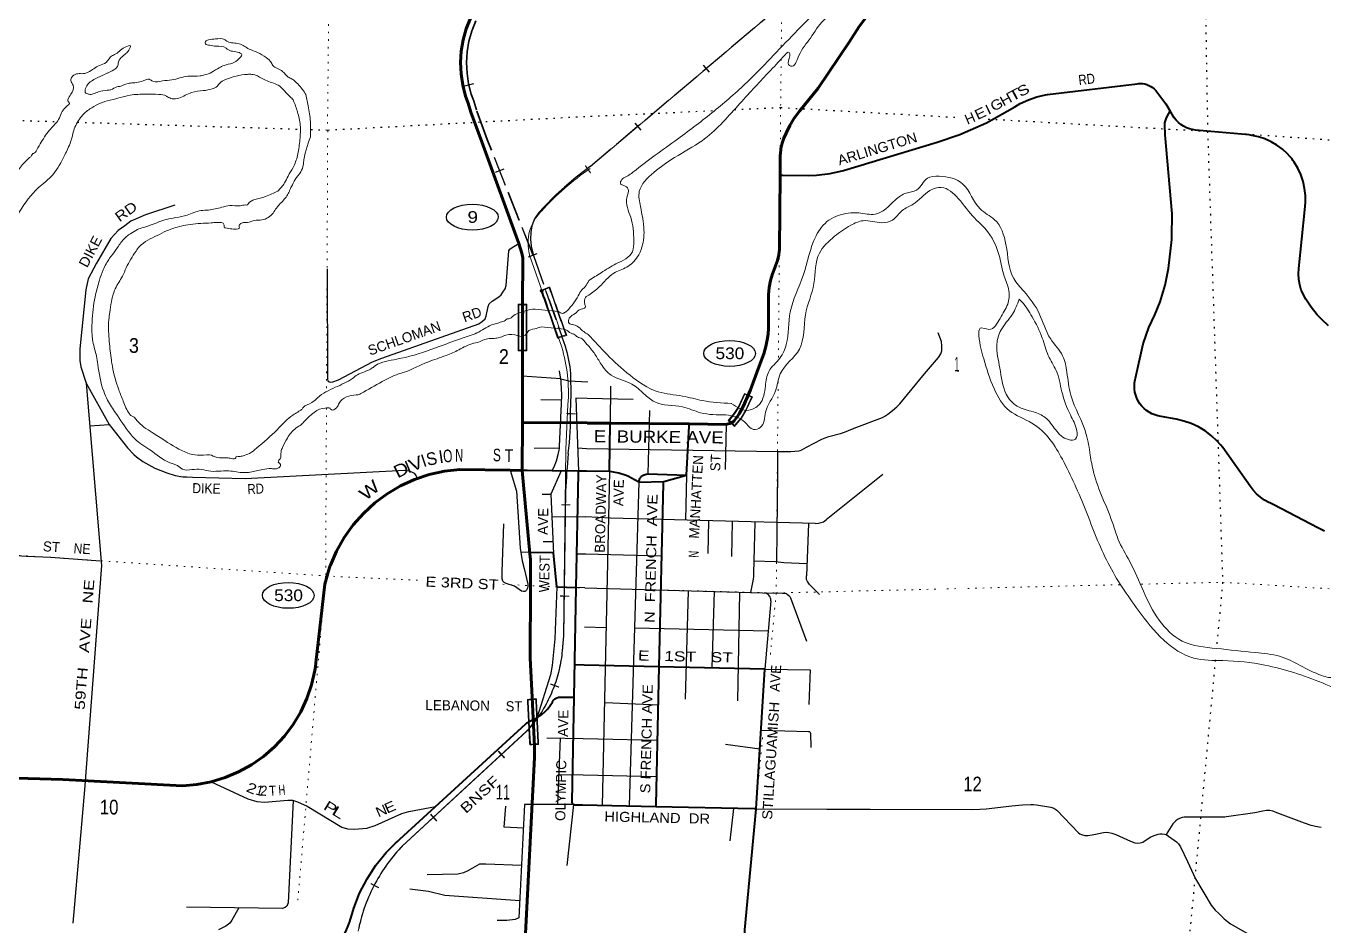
# Model space of a CAD drawing. Header units: feet. Extents: x -493433 to -244333, y 184684 to 373072.
# Drawn here: x -283230 to -267708, y 252938 to 263699 of the extents above; entities that cross this region are included whole.
import ezdxf
from ezdxf.enums import TextEntityAlignment as Align

# ---------------------------------------------------------------- set-up
doc = ezdxf.new("R2010")
doc.units = ezdxf.units.FT
doc.header["$LTSCALE"] = 60
doc.header["$PDMODE"] = 32
doc.header["$PDSIZE"] = 30
doc.linetypes.add('DOTTED', pattern=[1.5, 0.3, -1.2])
doc.linetypes.add('LONG_DASHED', pattern=[7.5, 6, -1.5])
for name, color, linetype, lineweight in [('17', 7, 'Continuous', 25), ('23', 7, 'Continuous', 70), ('26', 7, 'Continuous', 40), ('27', 7, 'Continuous', 13), ('29', 7, 'Continuous', 25), ('30', 7, 'Continuous', 13), ('34', 7, 'Continuous', 13), ('39', 7, 'Continuous', 13), ('59', 7, 'Continuous', 13), ('6', 7, 'DOTTED', 25), ('63', 7, 'Continuous', 25), ('7', 7, 'DOTTED', 13)]:
    doc.layers.add(name, color=color, linetype=linetype, lineweight=lineweight)

msp = doc.modelspace()

# ---------------------------------------------------------------- linework, layer by layer
at = {"layer": '17'}
for centre in [(-277892.39, 261412.95), (-274815.73, 259783.67), (-280093.55, 256890.71)]:
    msp.add_ellipse(centre, major_axis=(-309.24, 1), ratio=0.500121, dxfattribs=at)
at = {"layer": '23'}
for p, q in [((-277294.17, 258959.32), (-277295.29, 258385.68)), ((-277294.17, 258959.32), (-276519.11, 258952.28)), ((-277295.29, 258385.68), (-277441.1, 258387.68)), ((-277148.46, 255087.98), (-277148.46, 255087.99))]:
    msp.add_line(p, q, dxfattribs=at)
for points in [[(-274211.94, 261914.74), (-274209.47, 262157.7), (-274208.96, 262167.83), (-274201.79, 262232.45), (-274187.9, 262295.98), (-274167.45, 262357.7), (-274140.66, 262416.95), (-274097.01, 262508.64), (-274042.41, 262598.22), (-273978.74, 262681.6), (-273757.52, 262957.1), (-273387.6, 263504.74), (-273267.2, 263690.6), (-273029.01, 264011.34)], [(-277336.85, 261096.22), (-277779.8, 262314.85), (-277911.05, 262669.7), (-277942.99, 262777.32), (-277972.22, 262859.96), (-278006.47, 262991.89), (-278026.74, 263126.68), (-278032.8, 263262.85), (-278024.6, 263398.91), (-278002.22, 263533.37), (-277965.91, 263664.75), (-277916.07, 263791.62)], [(-274472.42, 259598.1), (-274405.93, 259780.56), (-274381.24, 259866.08), (-274367.26, 259946.71), (-274355.86, 260015.66), (-274351.75, 260083.5), (-274349.47, 260487.2), (-274342.82, 260571.74), (-274327.37, 260655.12), (-274303.29, 260736.42), (-274274.12, 260807.8), (-274265.11, 260829.57), (-274243.42, 260894.58), (-274228.65, 260961.51), (-274220.95, 261029.61), (-274211.94, 261914.74)], [(-277336.85, 261096.22), (-277298.59, 260982.76), (-277290.33, 260926.6), (-277291.41, 260370.87), (-277292.5, 259815.63), (-277294.17, 258959.32)], [(-274857.05, 258935.79), (-274831.19, 258940.26), (-274812.44, 258946.2), (-274788.45, 258955.94), (-274774.45, 258965.2), (-274759.96, 258978.28), (-274726.24, 259024.84), (-274702.5, 259061.43), (-274654.78, 259147.66), (-274565.5, 259349.12), (-274472.42, 259598.1)], [(-276518.86, 258951.85), (-276244.83, 258949.2), (-275298.1, 258940.05)], [(-275298.1, 258940.05), (-274857.05, 258935.79), (-274856.83, 258936.22)], [(-283756.85, 254716.89), (-282791.05, 254687.9), (-281360.05, 254612.95), (-281185.98, 254628.19), (-281014.45, 254661.53), (-280847.35, 254712.62), (-280686.5, 254780.9), (-280533.67, 254865.62), (-280390.54, 254965.85), (-280258.66, 255080.49), (-280139.49, 255208.29), (-280034.34, 255347.85), (-279944.34, 255497.63), (-279870.5, 255656), (-279813.61, 255821.22), (-279774.31, 255991.48), (-279767.59, 256035.6), (-279767.55, 256035.86), (-279761.88, 256085.6), (-279654.57, 257026.03), (-279607.47, 257198.3), (-279600.63, 257223.34), (-279591.52, 257248.3), (-279590.32, 257251.59), (-279516.49, 257421.19), (-279425.33, 257582.15), (-279317.85, 257732.69), (-279195.22, 257871.18), (-279058.78, 257996.09), (-278910.04, 258106.05), (-278750.61, 258199.86), (-278582.26, 258276.5), (-278406.81, 258335.12), (-278226.2, 258375.07), (-278042.4, 258395.93), (-277441.1, 258387.68)], [(-277195.8, 257008.01), (-277195.07, 257206.23), (-277194.98, 257231.47), (-277195.98, 257256.23), (-277197.65, 257297.51), (-277198.65, 257322.32), (-277200.99, 257347.51), (-277284.61, 258250.54), (-277295.29, 258385.68)], [(-277148.46, 255087.98), (-277176.69, 255675.39), (-277198.97, 256139.31), (-277195.8, 257008.01)], [(-276634.77, 249590.09), (-277077.73, 250514.76), (-277112.71, 250583.02), (-277202.28, 250792.76), (-277269.43, 251010.71), (-277285.79, 251101.98), (-277311.83, 251348.05), (-277311.97, 251570.49), (-277311.99, 251595.49), (-277311.26, 251620.49), (-277302.75, 251912.13), (-277150.67, 254953.38), (-277149.42, 254978.38), (-277149.2, 255003.38), (-277148.46, 255087.98)]]:
    msp.add_lwpolyline(points, dxfattribs=at)
at = {"layer": '26'}
for p, q in [((-276250.15, 258371.67), (-276244.83, 258949.2)), ((-277237.75, 258384.89), (-277295.29, 258385.68)), ((-276250.15, 258371.67), (-276526, 258376.09)), ((-275604.09, 258251.99), (-275329.92, 258330.15)), ((-275900.84, 258245.35), (-275888.98, 258287.45)), ((-275900.84, 258245.35), (-275604.09, 258251.99)), ((-276880.33, 256994.3), (-276648.77, 256984.24)), ((-276673.48, 255672.85), (-276648.77, 256984.24)), ((-276554.7, 256057.32), (-276666.14, 256062.16)), ((-275656.67, 256036.98), (-276554.7, 256057.32)), ((-277219.6, 255379.75), (-277111.87, 255432.58)), ((-275696.38, 254364.16), (-276575.43, 254383.59))]:
    msp.add_line(p, q, dxfattribs=at)
for points in [[(-274211.94, 261914.74), (-274177.82, 261914.28), (-273866.99, 261910.05), (-273776.78, 261913.56), (-273614.12, 261933.17), (-273454.39, 261969.68), (-272334.21, 262309.41), (-272061.03, 262400.82), (-271744.33, 262541.77), (-271406.52, 262730.11), (-271341.41, 262770.73), (-271243.6, 262816.09), (-271141.59, 262850.98), (-271036.49, 262875.01), (-271013.28, 262878.78), (-269941.33, 263008.67), (-269927.65, 263010.32), (-269901.87, 263011.34), (-269876.13, 263009.66), (-269850.7, 263005.3), (-269825.87, 262998.31), (-269801.91, 262988.75), (-269779.08, 262976.75), (-269757.62, 262962.43), (-269737.79, 262945.94), (-269719.78, 262927.46), (-269600.35, 262767.16), (-269546.69, 262679.85)], [(-269528.62, 261144.77), (-269526.48, 261175.73), (-269523.5, 261452.44), (-269607.02, 262398.17), (-269613.27, 262514.36), (-269610.33, 262539.78), (-269604.75, 262564.75), (-269596.58, 262589), (-269587.45, 262609.31), (-269562.47, 262652.55), (-269546.69, 262679.85)], [(-267654.83, 260115.41), (-267734.82, 260188.86), (-267755.38, 260210.43), (-267789.83, 260246.61), (-267862.42, 260335.34), (-267925.35, 260431.18), (-267977.91, 260533.06), (-267980.03, 260539.2), (-267997.94, 260602.97), (-268009.09, 260668.27), (-268013.36, 260734.37), (-268010.69, 260800.55), (-267936.75, 261502.06), (-267928.72, 261586.96), (-267929.61, 261672.23), (-267939.4, 261756.95), (-267958, 261840.17), (-267985.19, 261921), (-268020.68, 261998.54), (-268064.09, 262071.94), (-268075.34, 262087.79), (-268093.05, 262112.75), (-268115.35, 262137.79), (-268146.67, 262172.95), (-268206.26, 262227.17), (-268271.19, 262274.87), (-268340.75, 262315.51), (-268414.17, 262348.67), (-268490.66, 262373.97), (-268569.38, 262391.13), (-268601.87, 262395.74), (-269244.12, 262453.16), (-269281.48, 262459.21), (-269318, 262469.12), (-269353.29, 262482.8), (-269386.95, 262500.09), (-269418.62, 262520.8), (-269447.95, 262544.71), (-269474.62, 262571.56), (-269498.34, 262601.05), (-269518.85, 262632.85), (-269526.81, 262647.51), (-269546.69, 262679.85)], [(-267700.71, 257656.79), (-267780.58, 257697.96), (-268309.24, 257974.99), (-268356, 257996.22), (-268365.95, 258000.99), (-268418.66, 258030.39), (-268468.01, 258065.13), (-268513.45, 258104.84), (-268554.49, 258149.08), (-268590.69, 258197.37), (-268917.29, 258657.09), (-268945.53, 258692.26), (-268984.74, 258735.49), (-269053.71, 258799.65), (-269129.01, 258856.25), (-269209.81, 258904.67), (-269295.24, 258944.38), (-269384.34, 258974.94), (-269476.15, 258996.02), (-269656.42, 259031.07), (-269693.75, 259037.57), (-269730.2, 259047.94), (-269765.37, 259062.05), (-269798.86, 259079.77), (-269830.32, 259100.89), (-269859.41, 259125.19), (-269885.79, 259152.39), (-269909.18, 259182.2), (-269929.33, 259214.29), (-269946.02, 259248.31), (-269959.06, 259283.89), (-269968.31, 259320.64), (-269973.66, 259358.15), (-269975.07, 259396.02), (-269972.51, 259433.82), (-269966.01, 259471.16), (-269961.66, 259488.25), (-269870.16, 259897.66), (-269801.48, 260094.99), (-269732.09, 260246.64), (-269667.8, 260402.4), (-269607.98, 260598.51), (-269568.99, 260799.8), (-269528.62, 261144.77)], [(-275329.92, 258330.15), (-275299.42, 258914.71), (-275298.1, 258940.05)], [(-276526, 258376.09), (-276622.54, 258376.44), (-276938.54, 258380.78), (-277237.75, 258384.89)], [(-276648.77, 256984.24), (-276623.06, 258348.72), (-276622.54, 258376.44)], [(-275900.84, 258245.35), (-276033.55, 258316.99), (-276063.87, 258328.91), (-276141.24, 258352.92), (-276225.15, 258367.37), (-276250.15, 258371.67)], [(-275889, 258287.46), (-275888.07, 258289.31), (-275883.17, 258297.62), (-275877.42, 258305.38), (-275870.9, 258312.5), (-275863.67, 258318.9), (-275863.56, 258318.98), (-275838.65, 258333.05), (-275813.56, 258340.45), (-275794.6, 258346.05), (-275329.92, 258330.15)], [(-275656.67, 256036.98), (-275604.68, 258226.99), (-275604.09, 258251.99)], [(-276880.33, 256994.3), (-276921.04, 257400.17), (-277206.21, 257403.84)], [(-275696.38, 254364.16), (-275695.8, 254388.67), (-275656.67, 256036.98)], [(-274498.43, 254337.63), (-274392.95, 256008.43), (-275656.67, 256036.98)], [(-277111.87, 255432.58), (-277101.79, 255438.6), (-277061.29, 255466.49), (-277023.92, 255498.46), (-276990.1, 255534.16), (-276960.2, 255573.2), (-276934.55, 255615.15), (-276932.06, 255620.54), (-276927.02, 255629.43), (-276921.08, 255637.73), (-276914.31, 255645.37), (-276906.78, 255652.27), (-276898.57, 255658.33), (-276889.77, 255663.51), (-276880.47, 255667.73), (-276870.79, 255670.96), (-276860.82, 255673.17), (-276850.67, 255674.31), (-276840.46, 255674.39), (-276702.29, 255673.12), (-276673.48, 255672.85)], [(-276575.43, 254383.59), (-276666.16, 254384.41), (-276667.7, 254384.6), (-276671.34, 254385.33), (-276674.88, 254386.43), (-276678.29, 254387.9), (-276681.52, 254389.72), (-276684.55, 254391.86), (-276687.33, 254394.31), (-276689.85, 254397.04), (-276692.07, 254400.02), (-276693.96, 254403.21), (-276695.51, 254406.58), (-276696.7, 254410.1), (-276697.51, 254413.72), (-276697.94, 254417.4), (-276697.99, 254421.11), (-276697.64, 254424.81), (-276696.92, 254428.44), (-276673.48, 255672.85)], [(-280079.33, 251884.03), (-280074.67, 251909.1), (-280046.56, 252003.82), (-280008.71, 252095.08), (-279961.52, 252181.88), (-279905.51, 252263.27), (-279567.54, 252639.93), (-279505.43, 252711.52), (-279451.13, 252789.21), (-279405.26, 252872.14), (-279368.31, 252959.42), (-279357.17, 252993.74), (-279349.15, 253018.46), (-279341.84, 253043.74), (-279311.15, 253149.8), (-279240.73, 253331.01), (-279151.75, 253503.85), (-279045.2, 253666.45), (-278922.22, 253817.02), (-278809.19, 253929.12), (-278784.32, 253953.79), (-278759.19, 253976.77), (-277252.12, 255355.05)], [(-277252.11, 255355.05), (-277239.89, 255365.98), (-277226.59, 255375.57), (-277219.6, 255379.75), (-277217.56, 255380.97)], [(-274498.43, 254337.63), (-274521.87, 254338.15), (-275696.38, 254364.16)], [(-274311.03, 252037.28), (-274395.59, 252144.69), (-274456.77, 252239.86), (-274519.36, 252361.4), (-274568.9, 252488.81), (-274604.86, 252620.7), (-274626.83, 252755.63), (-274634.58, 252892.11), (-274498.63, 254334.45), (-274498.43, 254337.63)]]:
    msp.add_lwpolyline(points, dxfattribs=at)
at = {"layer": '29'}
for p, q in [((-282509.61, 259427.23), (-282234.21, 258932.75)), ((-276835.7, 259478.79), (-277295.26, 259513.34)), ((-276241.86, 259393.13), (-276244.83, 258949.2)), ((-276824.12, 259223.31), (-277074.2, 259229.4)), ((-275968.1, 259234.16), (-276517.38, 259245.24)), ((-275772.31, 259100.9), (-275794.6, 258346.05)), ((-282467.23, 258917.12), (-282234.21, 258932.75)), ((-274857.05, 258935.79), (-274870.2, 258396.1)), ((-276851.06, 258651.31), (-277151.25, 258647.94)), ((-276632.22, 258655.74), (-276526.09, 258648.21)), ((-276250.15, 258371.67), (-276340.31, 254376.9)), ((-275329.92, 258330.15), (-275344.06, 257791.26)), ((-272982.32, 258334.63), (-273660.27, 257794.75)), ((-275900.84, 258245.35), (-276017.27, 254373.34)), ((-277055.97, 258101.1), (-276955.19, 258100.27)), ((-276941.9, 257833.64), (-276533.88, 257830.46)), ((-275067.31, 257781.44), (-275077.82, 257392.37)), ((-274784.87, 257771.04), (-274793.28, 257354.64)), ((-273873.73, 257751.88), (-273896.13, 257125.19)), ((-277045.95, 257535.17), (-276926.93, 257533.38)), ((-277206.21, 257403.84), (-277312.17, 257406.37)), ((-276641.16, 257388.15), (-276535.73, 257389.28)), ((-276535.73, 257389.28), (-275632.33, 257364.55)), ((-276548.74, 256979.89), (-276648.77, 256984.24)), ((-276548.74, 256979.89), (-274420.86, 256920.69)), ((-275311.84, 256944.15), (-275346.16, 255649.05)), ((-275001.34, 256937.22), (-275029, 256025.58)), ((-274696.29, 256926.74), (-274722.25, 255629.94)), ((-274322.84, 256826.16), (-274392.95, 256008.43)), ((-274086.54, 256862.39), (-273895.19, 256342.8)), ((-276550.27, 256513.69), (-276291.16, 256508.15)), ((-275953.45, 256500.93), (-274353.93, 256466.73)), ((-274392.95, 256008.43), (-273851.27, 255999.49)), ((-273851.27, 255999.49), (-273870.42, 255586.97)), ((-276305.65, 255609.11), (-275670.61, 255584.18)), ((-274436.55, 255277.58), (-273871.29, 255264.13)), ((-273849.1, 255242.44), (-273844.76, 255072.2)), ((-277002.06, 255188.04), (-276567.97, 255179.94)), ((-276840.06, 255185.02), (-276875.46, 254390.39)), ((-276567.97, 255179.94), (-275681.95, 255158.36)), ((-274866.53, 255113.1), (-274452.41, 255056.87)), ((-276859.55, 254747.43), (-276567.95, 254747.16)), ((-276567.95, 254747.16), (-275692.39, 254724.96)), ((-276681.52, 254389.72), (-276764.14, 253663.08)), ((-274769.65, 254342.93), (-274814.5, 253956.54)), ((-273134.17, 254332.96), (-271928.95, 254328.86))]:
    msp.add_line(p, q, dxfattribs=at)
for points in [[(-281451.79, 261557.14), (-281800.56, 261441.94), (-281976.91, 261364.02), (-282049.54, 261308.13), (-282127.76, 261252.24), (-282215.45, 261156.42), (-282386.44, 260862.87), (-282485.31, 260676.55), (-282514.68, 260542.38), (-282585.87, 259838.16), (-282585.87, 259698.43), (-282574.03, 259623.89), (-282509.61, 259427.23)], [(-277577.01, 260460.38), (-277548.93, 260484.8), (-277527.05, 260514.65), (-277499.2, 260556.44), (-277486.83, 260594.22), (-277456.33, 261009.17), (-277443.5, 261030.09), (-277417.64, 261050.98), (-277336.85, 261096.22)], [(-279629.66, 260793.66), (-279624.02, 259479.28), (-279621.19, 259456.71), (-279604.27, 259442.61), (-279584.54, 259439.79), (-279561.98, 259442.61), (-279494.33, 259468), (-279085.52, 259685.18), (-278975.58, 259727.49), (-277814.03, 260139.29), (-277768.91, 260168.9), (-277740.72, 260195.7), (-277726.62, 260230.95), (-277704.07, 260343.77), (-277689.97, 260377.62), (-277656.14, 260408.64), (-277577.01, 260460.38)], [(-274081.84, 258611.5), (-273986.6, 258619.94), (-273972.51, 258623.2), (-273951.92, 258630.79), (-273895.55, 258663.32), (-273713.47, 258758.75), (-273673.36, 258775.02), (-273631.09, 258789.12), (-273488.02, 258828.15), (-273443.58, 258842.25), (-273392.65, 258860.69), (-273327.61, 258888.88), (-272989.45, 259019.01), (-272960.18, 259034.2), (-272924.41, 259056.97), (-272868.06, 259101.43), (-272817.11, 259144.81), (-272781.35, 259179.51), (-272486.54, 259539.54), (-272317.46, 259734.73), (-272288.18, 259778.13), (-272278.44, 259812.81), (-272277.34, 259869.22), (-272282.78, 259925.59), (-272321.8, 260029.7)], [(-276938.54, 258380.78), (-276928.37, 258400.65), (-276914.25, 258428.24), (-276885.42, 258500.27), (-276864.28, 258574.92), (-276855.38, 258626.36), (-276851.06, 258651.37), (-276849.81, 258676.36), (-276828.58, 259101.37), (-276824.37, 259178.34), (-276823.73, 259291.73), (-276830.85, 259433.64), (-276832.01, 259450.16), (-276848.42, 259577.54)], [(-282509.61, 259427.23), (-282328.54, 257247.72), (-282531.24, 254565.26), (-282671.42, 252970.61)], [(-276835.7, 259478.79), (-276737.12, 259456.19), (-276511.92, 259442.1)], [(-276517.38, 259245.24), (-276652.72, 259247.44), (-276622.54, 258376.44)], [(-282234.21, 258932.75), (-282016.03, 258656.04), (-281940.7, 258575.4), (-281908.68, 258547.64), (-281833.12, 258492.45), (-281690.96, 258410.97), (-281543.68, 258355.45), (-281447.62, 258325.55), (-281353.7, 258308.47), (-281306.75, 258306.33), (-281240.09, 258304.12), (-280608.81, 258288.66), (-278697.66, 258386.02), (-278651.42, 258380), (-278619.4, 258367.19), (-278587.38, 258350.11), (-278566.57, 258325.37), (-278548.71, 258287.71)], [(-276526.09, 258648.21), (-274238.92, 258609.92), (-274081.84, 258611.5)], [(-274241.97, 258609.48), (-274244.85, 258346.35), (-274256.37, 257295.77)], [(-277441.1, 258387.68), (-277365.44, 258138.62), (-277320.57, 257456.94), (-277295.11, 257303.64), (-277273.09, 257212.17), (-277228.29, 257026.3), (-277228.29, 257001.67), (-277231.8, 256975.87), (-277243.53, 256951.82), (-277255.25, 256940.69), (-277264.62, 256937.17), (-277278.69, 256936), (-277303.31, 256943.03), (-277386.58, 257000.43), (-277487.35, 257034.5), (-277511.97, 257044.85), (-277520.17, 257050.92), (-277527.2, 257060.3), (-277534.24, 257087.86), (-277536.58, 257133.01), (-277533.61, 257172.24), (-277515.48, 257745.18)], [(-276831.3, 258379.31), (-276955.19, 258100.27), (-276919.73, 257388.96)], [(-273791.68, 257751.75), (-276240.68, 257814.3), (-276533.88, 257830.46)], [(-274516.14, 257767.51), (-274524.97, 257304.86), (-274528.82, 257154.71)], [(-273791.68, 257751.75), (-273751.39, 257753.48), (-273721.04, 257761.07), (-273695.03, 257771.92), (-273660.27, 257794.75)], [(-284141.53, 257576.2), (-283805.05, 257403.36), (-283700.74, 257392.08), (-283224.27, 257361.05), (-282933.24, 257347.5), (-282344.12, 257304.79)], [(-274524.42, 257302.64), (-274266.53, 257295.56), (-274167.64, 257284.98), (-273893.06, 257271.56)], [(-274528.82, 257154.71), (-274529.61, 257118.01), (-274533.94, 257085.47), (-274565.38, 256924.98)], [(-273741.66, 256902.92), (-273859.78, 257022.03), (-273868.45, 257033.42), (-273876.04, 257044.26), (-273885.25, 257058.36), (-273889.58, 257065.95), (-273894.46, 257080.59), (-273897.17, 257105.53), (-273896.13, 257125.19)], [(-276880.33, 256994.3), (-276905.55, 256371.41), (-276938.75, 256053.52), (-276957.51, 255940.93), (-277122.64, 255424.24)], [(-274420.86, 256920.69), (-274182.23, 256919), (-274153.5, 256916.84), (-274138.87, 256912.5), (-274126.41, 256905.99), (-274102.02, 256885.93), (-274095.52, 256878.88), (-274086.54, 256862.39)], [(-274322.84, 256826.16), (-274323.67, 256843.64), (-274326.92, 256856.65), (-274332.34, 256871.84), (-274338.84, 256882.68), (-274347.51, 256893.52), (-274356.18, 256901.66), (-274363.77, 256907.08), (-274375.69, 256913.04), (-274399.42, 256920.54)], [(-273871.29, 255264.13), (-273860.84, 255261.47), (-273855.96, 255258.22), (-273851.63, 255252.25), (-273849.11, 255243.33)], [(-281015.8, 254661.12), (-280577.33, 254459.78), (-280468.26, 254426.2), (-280375.71, 254417.56), (-280099.32, 254442.26), (-280042.8, 254441.01), (-279981.84, 254422.25), (-279866.24, 254371.86), (-279454.26, 254119.03), (-279386.35, 254098.57), (-279301.95, 254093.88), (-279151.95, 254107.97), (-279053.44, 254140.79), (-278734.6, 254281.52), (-278653.34, 254307.39), (-278331.02, 254368.35)], [(-280034.59, 254438.48), (-280096.37, 253214.24), (-280111.43, 253175.88), (-280128.5, 253158.8), (-280161.71, 253148.78), (-281311.46, 253161.8)], [(-276681.52, 254389.72), (-277266.98, 254391.75), (-277336.31, 253035.9), (-277379.52, 253017.32), (-277477.98, 253003.24), (-277595.36, 253003.9)], [(-277281.43, 254109.22), (-277510.88, 254119.07), (-277490.16, 254368.75)], [(-274496.87, 254337.6), (-273652.58, 254334.73), (-273136.19, 254332.97)], [(-271928.95, 254328.86), (-271824.73, 254333.19), (-271746.69, 254339.69), (-271442.11, 254373.31), (-271315.3, 254385.24), (-271214.49, 254389.58), (-271180.9, 254389.58), (-271145.13, 254386.32), (-270976.04, 254360.29), (-270937.02, 254345.12), (-270904.5, 254323.42), (-270642.2, 254052.3), (-270627.04, 254038.22), (-270608.61, 254030.63), (-270568.49, 254021.94), (-270531.66, 254019.78), (-270481.78, 254026.28), (-270343.04, 254056.64), (-270313.79, 254058.82), (-270282.34, 254056.64), (-270244.42, 254046.89), (-270197.8, 254032.78), (-270020.04, 253950.36), (-269969.11, 253933.02), (-269935.5, 253928.68), (-269905.16, 253930.86), (-269874.8, 253941.69), (-269785.92, 253998.08), (-269740.41, 254018.7), (-269692.72, 254034.96), (-269671.03, 254039.29), (-269643.94, 254040.38), (-269616.83, 254037.12), (-269597.32, 254032.78)], [(-268294.09, 254303.48), (-268321.58, 254312.6), (-268354.09, 254318.01), (-268373.61, 254319.1), (-268396.37, 254318.02), (-268440.8, 254311.51), (-268536.19, 254291.99), (-268872.19, 254242.1), (-268893.87, 254239.93), (-268952.4, 254237.76), (-269381.63, 254237.76), (-269405.46, 254234.51), (-269435.82, 254222.58), (-269458.58, 254210.65), (-269481.34, 254194.39), (-269513.86, 254157.51), (-269597.32, 254032.78)], [(-268294.09, 254303.48), (-267944.38, 254169.45), (-267866.33, 254144.5), (-267842.49, 254138), (-267809.97, 254131.49), (-267740.6, 254120.64)], [(-269597.32, 254032.78), (-269471.61, 253942.8), (-269446.68, 253918.95), (-269423.91, 253884.24), (-269341.54, 253708.56), (-269246.15, 253500.34), (-269055.39, 253185.84), (-269009.86, 253128.38), (-268966.51, 253086.07), (-268902.56, 253024.27), (-268862.45, 252992.8), (-268824.52, 252965.72), (-268511.27, 252784.59), (-268477.67, 252769.43), (-268444.06, 252758.56), (-268359.52, 252745.54), (-268149.24, 252719.52)], [(-277304.31, 253661.77), (-277731.18, 253678.73), (-277807.71, 253676.35), (-277945.46, 253595.96), (-277998.45, 253575.53), (-278066.35, 253559.66), (-278433.18, 253549.61)], [(-277326, 253237.44), (-278221.45, 253302.12), (-278414.9, 253349.68), (-278638.76, 253377.59)], [(-280682.7, 253154.68), (-280766.72, 253007.18), (-280794.09, 252973.76), (-280841.43, 252936.71), (-280927.84, 252893.31)]]:
    msp.add_lwpolyline(points, dxfattribs=at)
at = {"layer": '34', "lineweight": 25}
msp.add_line((-276779.7, 258140.58), (-276801.49, 256405.97), dxfattribs=at)
at = {"layer": '34'}
msp.add_line((-277242.12, 255265.75), (-278729.42, 253894.12), dxfattribs=at)
for points in [[(-277208.64, 260965.8), (-277207.78, 260957.67), (-276823.38, 259859.89)], [(-276748.89, 259174.2), (-276772.5, 258633.91), (-276800.49, 256405.93)]]:
    msp.add_lwpolyline(points, dxfattribs=at)
at = {"layer": '34', "lineweight": 25}
for points in [[(-276822.06, 259983.25), (-276782.71, 259870.87), (-276779.41, 259859.76)], [(-276801.49, 256405.97), (-276813.87, 256274.98), (-276814.97, 256259.49), (-276817.35, 256230.22), (-276820.45, 256201.14), (-276823.9, 256171.91), (-276827.83, 256142.86), (-276832.37, 256113.9), (-276837.41, 256085.14), (-276842.92, 256056.32), (-276848.79, 256027.61), (-276855.39, 255999.07), (-276862.35, 255970.63), (-276869.92, 255942.24), (-276877.85, 255913.95), (-276886.4, 255885.97), (-276895.32, 255858.07), (-276904.73, 255830.37), (-276914.74, 255802.76), (-276925.14, 255775.45), (-276936.01, 255748.12), (-276947.39, 255721.22), (-276959.25, 255694.26), (-276971.62, 255667.76), (-276984.35, 255641.34), (-276997.46, 255615.25), (-277011.18, 255589.23), (-277025.4, 255563.63), (-277039.9, 255538.26), (-277054.99, 255512.96), (-277062.81, 255500.26), (-277077.08, 255477.92), (-277092.03, 255455.41), (-277107.21, 255433.31), (-277211.22, 255302.56)], [(-277211.9, 255300.56), (-277224.54, 255286.24), (-277242.84, 255266.46), (-278731.28, 253893.76), (-278730.53, 253893.47), (-278747.39, 253875.74), (-278771.43, 253849.5), (-278794.91, 253822.92), (-278818.05, 253795.88), (-278840.84, 253768.56), (-278862.91, 253740.67), (-278884.61, 253712.52), (-278905.8, 253683.85), (-278926.62, 253654.89), (-278946.68, 253625.58), (-278966.39, 253595.99), (-278985.53, 253566.09), (-279004.15, 253535.66), (-279022.16, 253505.12), (-279039.86, 253474.09), (-279056.76, 253442.92), (-279073.32, 253411.26), (-279089.1, 253379.46), (-279104.51, 253347.36), (-279119.33, 253315.16), (-279133.61, 253282.44), (-279147.1, 253249.55), (-279160.2, 253216.6), (-279172.76, 253183.12), (-279184.7, 253149.73), (-279196.06, 253116.02), (-279206.67, 253081.94), (-279216.83, 253048), (-279226.45, 253013.74), (-279235.28, 252979.12), (-279243.7, 252944.63), (-279251.5, 252910.01)]]:
    msp.add_lwpolyline(points, dxfattribs=at)
at = {"layer": '34'}
for centre, radius, start, end in [((-274407.7, 259031.09), 3619.46, 125.00952, 137.28334), ((-276681.01, 261101.4), 544.78, 135.3076, 194.41342), ((-283421.02, 257976.29), 6898.87, 16.90108, 21.96112), ((-278612.41, 259318.65), 1869.12, 355.5679, 16.83248), ((-277729.92, 256427.62), 929.68, 350.54606, 358.66331), ((-278489.52, 256386.06), 1680.35, 328.16536, 356.20734), ((-278368.31, 256319.34), 1542.19, 316.90776, 327.89591), ((-277257.94, 252483.93), 2037.46, 136.2111, 168.93822)]:
    msp.add_arc(centre, radius, start, end, dxfattribs=at)
at = {"layer": '34', "lineweight": 25}
for centre, radius, start, end in [((-278180.19, 259416.46), 1470.46, 4.91584, 17.62739), ((-282691.95, 259346.91), 5980.01, 357.7048, 1.87394), ((-280646.38, 259059.55), 3929.93, 353.0882, 0.69795), ((-268428.03, 257756.24), 8358.33, 174.29836, 177.38298)]:
    msp.add_arc(centre, radius, start, end, dxfattribs=at)
at = {"layer": '34'}
msp.add_ellipse((-329118.68, 242610.33), major_axis=(861.04, 55054.97), ratio=1, start_param=5.04852538, end_param=5.05985747, dxfattribs=at)
at = {"layer": '39'}
for p, q in [((-279883.49, 262878.83), (-279875.09, 262839.13)), ((-277146.57, 260314.09), (-277139.48, 260313.05)), ((-276861.98, 260283.59), (-277139.48, 260313.05)), ((-276790.08, 260072.54), (-277071.1, 260100.64))]:
    msp.add_line(p, q, dxfattribs=at)
for points in [[(-276499.95, 260479.71), (-276374.49, 260580.4), (-276199.9, 260743.32), (-276046.01, 260815.37), (-275873.16, 261026.81), (-275839.54, 261257.11), (-275882.37, 261540.33), (-275895.5, 261718.28), (-275720.53, 261947.91), (-275473.14, 262126.66), (-275144.85, 262327.27), (-274716.38, 262745.73), (-274360.79, 263130.16), (-274177.93, 263327.41), (-274102.9, 263381.64), (-274095.05, 263341.17), (-274109.78, 263236.12), (-274083.63, 263217.8), (-273990.05, 263338.66), (-273849.49, 263554.3), (-273690.76, 263767.83), (-273546.72, 263884.4), (-273404.4, 264053.54), (-273075.07, 264438.1), (-272603.37, 264999.88), (-272428.33, 265241.64), (-272321.22, 265613.1), (-272303.73, 265849.54), (-272282.53, 266027.33), (-272222.99, 266198.88), (-272009.91, 266381.84), (-271707.98, 266564.37), (-271278.01, 266889.83), (-271117.61, 267042.71), (-271015.42, 267256.51), (-270868.76, 267480.21), (-270667.51, 267713.76), (-270324.57, 268005.27), (-270178.32, 268154.17), (-270005.69, 268327.21), (-269815.19, 268445.58), (-269570.38, 268525.29), (-269251.57, 268477.29), (-268886.25, 268441.2), (-268627.06, 268563.29), (-268417.92, 268764.46), (-268277.73, 268913.39), (-268198.11, 269066.65), (-268102.51, 269187.49), (-267982.96, 269257.68), (-267732.7, 269230.22), (-267423.84, 269208.55), (-267255.84, 269276.49), (-267220.72, 269415.81), (-267090.35, 269615.33), (-266985.95, 269863.48), (-266907.47, 270172.41), (-266973.68, 270509.79)], [(-267124.17, 270397.27), (-267065.36, 270106.44), (-267175.96, 269832.03), (-267198.8, 269720.96), (-267181.01, 269654.16), (-267276.83, 269492.89), (-267408.8, 269368.18), (-267608.73, 269369.12), (-267923.66, 269388.8), (-268109.62, 269359.36), (-268239.72, 269208.35), (-268540.58, 268858.03), (-268723, 268739.62), (-268824.67, 268616.78), (-268948.24, 268548.63), (-269117.74, 268573.69), (-269319.52, 268602.94), (-269561.62, 268646.54), (-269806.16, 268613.33), (-270002.65, 268507.11), (-270272.48, 268288.04), (-270690.92, 267859.42), (-270997.55, 267559.66), (-271166.69, 267291.59), (-271246.47, 267110.03), (-271435.28, 266933.03), (-271739.32, 266736.35), (-272028.87, 266600.25), (-272213.53, 266443.44), (-272315.4, 266286.24), (-272395.18, 266104.68), (-272449, 265872.46), (-272501.15, 265577.56), (-272563.15, 265327.18), (-272718.37, 265020.64), (-273025.22, 264682.47), (-273512.92, 264147.04), (-274000.4, 263652.04), (-274583.39, 263050.35), (-274975.12, 262702.48), (-275405.12, 262370.95), (-275934.42, 261979.25), (-276049.98, 261898.93), (-276104.71, 261862.8), (-276117.14, 261808.28), (-276080.88, 261791.94), (-276028.62, 261749.24), (-276045.34, 261648.24), (-275998.21, 261411.5), (-275961.44, 261128.31), (-275978.33, 260999.01), (-276175.02, 260856.41)], [(-279883.49, 262878.83), (-279900.06, 262905.38), (-280011.54, 263035.77), (-280047.52, 263064.4), (-280093.64, 263087.08), (-280161.43, 263156.44), (-280277.59, 263226.27), (-280305.31, 263273), (-280335.22, 263303.6), (-280435.31, 263369.24), (-280537.65, 263412.66), (-280561.72, 263423), (-280679.97, 263486.78), (-280820.79, 263512.41), (-280856.82, 263537.01), (-280961.56, 263544.1), (-281046.34, 263532.8), (-281087, 263500.87), (-281083.12, 263486.7), (-281034.93, 263468.04), (-280956.44, 263457.17), (-280837.76, 263433.78), (-280823.79, 263421.53), (-280681.11, 263379.72), (-280647.08, 263357.17), (-280667.61, 263323.02), (-280736.76, 263265.11), (-280835.86, 263233.76), (-280860.14, 263225.91), (-280918.87, 263200.22), (-281008.14, 263146.55), (-281095.17, 263113.05), (-281147.71, 263101.44), (-281294.9, 263096.83), (-281486.86, 263054.26), (-281597.85, 263041.2), (-281712.78, 263038.28), (-281754.87, 263060.93), (-281787.14, 263059.22), (-281829.66, 263041.45), (-281910.48, 263024.06), (-281946.82, 263018.35), (-282009.36, 263012.9), (-282108.54, 262975.48), (-282142.84, 262971.78), (-282213.77, 262936.11), (-282258.18, 262930.49), (-282361.18, 262911.29), (-282425.96, 262885.65), (-282474.37, 262882.09), (-282488.42, 262888.29), (-282514.56, 262894.6), (-282517.98, 262951.2), (-282485.13, 263007.45), (-282371.46, 263081.09), (-282262.07, 263132.55), (-282247.89, 263138.48), (-282156.61, 263192.13), (-282132.08, 263224.22), (-282127.77, 263250.44), (-282090.71, 263322.8), (-282033.77, 263370.73), (-282001.09, 263410.82), (-281980.38, 263461.13), (-282045.05, 263445.6), (-282170.99, 263355.92), (-282195.29, 263346.05), (-282272.78, 263261.96), (-282351.77, 263226.36), (-282485.66, 263146.86), (-282544.31, 263129.25), (-282608.83, 263127.86), (-282671.61, 263100.2), (-282677.74, 263092.17), (-282692.34, 263045.85), (-282666.73, 262991.05), (-282692.08, 262882.2), (-282729.06, 262815.89), (-282727.26, 262795.66), (-282713.27, 262785.44), (-282754.2, 262727.25), (-282805.3, 262661.07), (-282840.43, 262580.6), (-282934.32, 262470.4), (-283046.91, 262309.88), (-283100.3, 262217.47), (-283139.05, 262175.42), (-283149.15, 262173.5), (-283163.51, 262149.39), (-283185.94, 262125.38), (-283382.11, 261876.77), (-283466.83, 261681.64), (-283524.45, 261571.08)], [(-280219.09, 261722.59), (-280137.4, 261822.81), (-280096.22, 261903.21), (-280036.67, 262005.66), (-279982.73, 262148.58), (-279956.75, 262316.01), (-279948.83, 262491.69), (-279977.35, 262651.58), (-280026.23, 262793.48), (-280049.98, 262834.11), (-280065.95, 262848.41), (-280215.61, 262991.3), (-280366.16, 263049.34), (-280462.37, 263100.8), (-280528.69, 263119.63), (-280581.09, 263120.14), (-280851.9, 263054.1), (-280912.77, 263016.32), (-280941.4, 262978.21), (-281004.23, 262946.49), (-281109.28, 262925.31), (-281248.58, 262904.45), (-281402.52, 262835.23), (-281481.2, 262827.93), (-281537.38, 262852.72), (-281551.4, 262860.94), (-281641.91, 262880.01), (-281801.11, 262883.59), (-281984.67, 262871.24), (-282118.07, 262838.2), (-282259.54, 262803.22), (-282466.17, 262706.24), (-282563.85, 262620.33), (-282652.15, 262467.65), (-282696.14, 262312.51), (-282766.33, 262157.64), (-282909.98, 261918.62), (-283082.98, 261762.73), (-283303.65, 261484.07), (-283457.47, 261237.08), (-283490.27, 261184.87), (-283732.15, 260807.43), (-283770.98, 260757.29), (-283791.29, 260743.35), (-283832.89, 260622.54), (-283898.63, 260506), (-284006.6, 260399.98), (-284145.76, 260203.36), (-284300.96, 260014.97), (-284388.92, 259894.62), (-284581.11, 259639.92), (-284697.2, 259527.91), (-284815.55, 259391.7), (-285027.6, 259165.48), (-285166.03, 259037.53), (-285192.59, 259003.44), (-285333.38, 258843.2), (-285439.24, 258745.25), (-285555.73, 258594.86), (-285582.19, 258570.88), (-285657.12, 258349.38), (-285707.85, 258127.65), (-285719.11, 258016.65), (-285716.14, 257917.63), (-285747.98, 257766.42), (-285737.48, 257616.82), (-285747, 257479.54), (-285771.07, 257302), (-285799.93, 257241.67), (-285814.73, 257177.17), (-285825.06, 257153.03), (-285866.41, 257056.46), (-285942.37, 256925.88), (-285987.92, 256813.2), (-286008.87, 256738.66), (-286089.68, 256531.37), (-286155.57, 256400.69), (-286184.78, 256308.05), (-286230.24, 256203.44), (-286320.48, 256056.84), (-286460.39, 255789.52), (-286540.13, 255683.23), (-286650.19, 255569.16), (-286971.13, 255335.92), (-287119.59, 255212.11), (-287221.01, 255152.49), (-287259.5, 255134.69), (-287330.56, 255099)], [(-279829.15, 262373.34), (-279830.98, 262579.43), (-279861.24, 262765.59), (-279875.09, 262839.13)], [(-277146.57, 260314.09), (-277174.37, 260312.87), (-277259.27, 260291.48), (-277413.18, 260224.3), (-277445.69, 260200.38), (-277484.07, 260192.67), (-277500.34, 260178.69), (-277559.01, 260159.07), (-277577.24, 260151.17), (-277664.2, 260123.73), (-277836.55, 260028.45), (-277931.67, 259993.03), (-278388.96, 259829.83), (-278795.34, 259714.62), (-279054.19, 259636.35), (-279088.73, 259610.42), (-279181.94, 259564.88), (-279264.96, 259529.32), (-279325.9, 259485.47), (-279530.63, 259378.39), (-279743.61, 259253.2), (-279812.77, 259195.29), (-279914.17, 259137.7), (-279922.36, 259125.66), (-279950.83, 259101.7), (-280064.5, 259028.06), (-280225.4, 258872.05), (-280473.69, 258650.24), (-280556.99, 258588.43), (-280644, 258556.96), (-280694.45, 258551.39), (-280716.62, 258551.61), (-280720.82, 258535.48), (-280773.31, 258527.92), (-280823.61, 258536.49), (-280944.52, 258539.7), (-281034.88, 258570.89), (-281069.14, 258571.22), (-281212.26, 258570.6), (-281292.66, 258591.59), (-281569.22, 258741.78), (-281721.36, 258840.24), (-281903.26, 258983.43), (-281937.13, 259020.13), (-281969.21, 259036.6), (-281993.13, 259061.08), (-282066.11, 259211.3), (-282121.07, 259349.2), (-282196.67, 259630.77), (-282208.01, 259701.58), (-282233.81, 259928.1), (-282241.38, 260162.53), (-282239.09, 260188.76), (-282228.09, 260275.53), (-282177.08, 260521.51), (-282162.58, 260557.73), (-282076.34, 260706.38), (-282030.92, 260806.95), (-281913.87, 261007.84), (-281872.98, 261061.98), (-281773.4, 261137.78), (-281661.95, 261193.26), (-281548.48, 261248.71), (-281374.52, 261305.61), (-281265.45, 261326.75), (-281017.33, 261344.54), (-280936.64, 261349.8), (-280862.3, 261326.85), (-280854.67, 261286.37), (-280842.6, 261284.23), (-280693.55, 261274.69), (-280679.35, 261282.63), (-280681.02, 261314.98), (-280668.75, 261331.02), (-280632.28, 261348.85), (-280581.87, 261350.37), (-280492.93, 261373.74), (-280430.41, 261377.17), (-280286.54, 261448.49), (-280245.59, 261506.68), (-280151.72, 261614.85), (-280080, 261723.25), (-280067.57, 261755.45), (-280055.24, 261777.55), (-280012.01, 261861.98), (-279944.49, 261954.25), (-279913.4, 262034.76), (-279911.12, 262058.98), (-279829.15, 262373.34)], [(-274797.15, 259184.73), (-274585.49, 259104.32), (-274459.88, 259174.48), (-274387.96, 259394.49), (-274346.59, 259568.14), (-274214.42, 259727.22), (-274138.78, 259890.61), (-274090.13, 260280.54), (-273936.2, 260716.46), (-273782.07, 261188.78), (-273627.52, 261378.07), (-273396.84, 261459.87), (-273271.61, 261463.32), (-273075.81, 261448.24), (-272834.53, 261616.92), (-272702.79, 261701.2), (-272579.4, 261737), (-272451.38, 261877.91), (-272311.89, 261903.53), (-272025.65, 261809.19), (-271817.32, 261509.02), (-271650.4, 261384.92), (-271510.73, 261085.07), (-271418.12, 260678.3), (-271297.81, 260526.12), (-271113.52, 260260.43), (-270979.9, 259960.61), (-270833.64, 259755.74), (-270782.24, 259559.41), (-270735.33, 259284.26), (-270550.6, 258815.87), (-270503.48, 258568.47), (-270463.85, 258365.2), (-270227.12, 257729.32), (-270171.51, 257565.31), (-270031.65, 257297.81), (-269678.18, 256594.67), (-269402.92, 256344.72), (-268993.46, 256255.86), (-268527.24, 256207.17), (-268238.54, 256162.17), (-267735.13, 255932.54), (-267575.69, 255915.62), (-267470.24, 255991.94), (-267306.39, 256039.68), (-267132.57, 256065.14), (-266914.05, 256138.91), (-266459.21, 256219.65), (-266234.83, 256259.02), (-266087.66, 256213.85), (-265952.82, 256130.33), (-265705.02, 256026.06), (-265351.82, 255988.01), (-264930.39, 255874.84), (-264696.69, 255774.68), (-264473.21, 255654.35), (-264288.39, 255481.65), (-264161.08, 255139.41), (-264042.16, 254740.6), (-264019.56, 254451.42), (-264019.11, 254174.46), (-264073.77, 253792.65), (-264212.91, 253471.88), (-264398.44, 253161.44), (-264472.06, 252998.04), (-264398.13, 252858.21), (-264248.58, 252680.37)], [(-277071.1, 260100.64), (-277146.66, 260078.25), (-277229.71, 260040.67), (-277233.82, 260032.63), (-277260.35, 260002.59), (-277325, 259989.08), (-277351.11, 259997.42), (-277492.15, 260002.85), (-277556.92, 259977.22), (-277611.47, 259965.63), (-277764.91, 259942.9), (-277799.37, 259925.05), (-277874.15, 259905.58), (-278054.4, 259826.54), (-278204.28, 259759.33), (-278424.82, 259680.69), (-278704.27, 259560.19), (-278775.05, 259538.66), (-278969.54, 259447.64), (-279227.07, 259302.68), (-279267.56, 259286.92), (-279281.67, 259287.06), (-279484.27, 259190.05), (-279517.12, 259133.8), (-279581.85, 259112.22), (-279603.78, 259134.65), (-279619.93, 259132.79), (-279650.18, 259131.07), (-279897.78, 258973.9), (-279936.48, 258935.89), (-280001.47, 258890.07), (-280103.52, 258771.87), (-280161.14, 258661.32), (-280179.87, 258606.95), (-280190.83, 258524.24), (-280205.13, 258506.19), (-280209.46, 258477.95), (-280201.44, 258473.84), (-280193.45, 258467.69), (-280185.68, 258439.34), (-280208.09, 258417.33), (-280242.51, 258403.52), (-280294.89, 258406.06), (-280399.83, 258394.97), (-280549.31, 258364.11), (-280621.93, 258358.75), (-280805.14, 258378.73), (-281049.03, 258379.1), (-281157.64, 258400.37), (-281379.23, 258412.64), (-281393.22, 258424.89), (-281509.58, 258476.54), (-281747.79, 258630.39), (-281931.79, 258765.53), (-281985.56, 258826.66), (-282156.29, 259070.76), (-282255.42, 259225.27), (-282300.66, 259330.77), (-282371.8, 259652.67), (-282386.89, 259749.8), (-282429.35, 259925.97), (-282438.63, 260000.82), (-282438.96, 260158.39), (-282403.48, 260461.1), (-282357.26, 260636.41), (-282350.98, 260658.57), (-282307.34, 260781.37), (-282229.24, 260922.03), (-282153.59, 261022.3), (-282071.74, 261136.66), (-281976.12, 261218.56), (-281897.02, 261264.25), (-281755.43, 261311.35), (-281571.26, 261380.25), (-281302.55, 261438.23), (-281136.7, 261491.16), (-281045.92, 261498.35), (-280888.34, 261531.15), (-280793.37, 261552.45), (-280670.46, 261549.22), (-280601.82, 261558.66), (-280581.64, 261560.47), (-280573.45, 261572.52), (-280492.29, 261622.23), (-280364.9, 261659.37), (-280287.97, 261690.94), (-280219.09, 261722.59)], [(-262918.46, 247031.21), (-263330.51, 247732.61), (-263671.39, 248162.79), (-264341.42, 248598.56), (-265450.4, 249620.62), (-266784.26, 250874.21), (-267083.44, 251178.85), (-267095.04, 251269.88), (-267056.61, 251281.82), (-266990.07, 251263.32), (-266979.79, 251295.61), (-267029.88, 251364.58), (-267102, 251468.02), (-267178.21, 251561.37), (-267282.78, 251640.7), (-267429.73, 251724.28), (-267535.71, 251910.76), (-267644.63, 252291.32), (-267545.48, 252683.04), (-267344.44, 252880.2), (-267071.35, 252961.79), (-266588.78, 252945.36), (-266041.9, 252874.05), (-265624.96, 252682.06), (-265399.44, 252563.75), (-265151.26, 252526.19), (-264908.3, 252636.23), (-264647.83, 252984.72), (-264504.77, 253285.26), (-264433.79, 253695.3), (-264279.51, 254193.89), (-264156.02, 254605.7), (-264248.71, 254998.31), (-264396.63, 255267.88), (-264711.7, 255621.11), (-265062.16, 255784.49), (-265516, 255881.64), (-265772.55, 255868.7), (-266229.31, 255806.17), (-266862.12, 255679.77), (-267021.37, 255731.06), (-267198.93, 255758.18), (-267396.9, 255746.99), (-267727.56, 255843.56), (-268414.99, 256057.04), (-268917.54, 256111.97), (-269264.73, 256139.89), (-269625, 256355.88), (-269929.94, 256713.11), (-270290.27, 257276.79), (-270557.32, 257906.75), (-270836.59, 258518.58), (-270984.7, 258753.77), (-271201.69, 258950.89), (-271469.46, 259097.7), (-271653.75, 259363.39), (-271776.95, 259717.74), (-271833.94, 259996.98), (-271819.31, 260083.84), (-271716.39, 260071.23), (-271582.37, 260201.99), (-271490.52, 260373.39), (-271475.49, 260531), (-271533.05, 260709.17), (-271586.32, 260931.79), (-271764.09, 261280.33), (-271884.58, 261400.17), (-272081.15, 261637.62), (-272284.38, 261767.96), (-272419.9, 261730.19), (-272622.77, 261567.4), (-272750.41, 261493.21), (-272868.19, 261378.53), (-272993.58, 261346.78), (-273217.61, 261370.07), (-273367.36, 261316.2), (-273559.96, 261183.69), (-273742.85, 260982.4), (-273807.5, 260620.84), (-273908.57, 260245.31), (-273981.57, 259835.29), (-274209.43, 259539.2), (-274267.12, 259335.29), (-274385.69, 259081.14), (-274449.33, 258897.48), (-274530.24, 258875.62), (-274632.74, 258963.03), (-274861.93, 259048.6)], [(-276175.02, 260856.41), (-276353.35, 260748.08), (-276497.96, 260654.38)], [(-276497.96, 260654.38), (-276507.3, 260637.25), (-276552.79, 260571.42), (-276581.29, 260545.44), (-276626.4, 260473.15), (-276759.35, 260294.65), (-276779.69, 260276.67), (-276816.12, 260262.89), (-276861.98, 260283.59)], [(-276499.95, 260479.71), (-276529.73, 260466.14), (-276552.57, 260403.73), (-276548.83, 260377.43), (-276539.13, 260340.98), (-276575.67, 260317.09), (-276603.98, 260309.29), (-276660.93, 260261.36), (-276697.45, 260239.5), (-276740.32, 260189.41), (-276740.7, 260153.05), (-276724.76, 260136.74), (-276682.54, 260126.22), (-276604.36, 260085.05), (-276574.46, 260054.45), (-276560.46, 260044.21), (-276505.57, 260010.56)], [(-271352.87, 260431.37), (-271434.66, 260251.84), (-271569, 260066.49), (-271620.45, 259894.9), (-271583.72, 259605.65), (-271508.71, 259298.02), (-271376.25, 259151.84), (-271182.77, 259084.22), (-271041.78, 259016.84), (-270919.41, 258872.74), (-270762.57, 258752.73), (-270679.73, 258758.4), (-270665.02, 258861.43), (-270740.7, 259047.77), (-270842.13, 259325.2), (-270911.37, 259580.24), (-271005.28, 259758.58), (-271076.8, 259967.13), (-271198.55, 260222.42), (-271320.74, 260398.87), (-271352.87, 260431.37)], [(-276507.52, 259878.02), (-276521.77, 259892.31), (-276553.59, 259933.03), (-276607.6, 259971.94), (-276633.71, 259980.28), (-276677.71, 260013.03), (-276711.84, 260025.49), (-276775.9, 260066.52), (-276790.08, 260072.54)], [(-276505.57, 260010.56), (-276284.14, 259773.38), (-276006.86, 259523.42), (-275670.72, 259325.74), (-275378.19, 259273.82), (-275140.19, 259220.14), (-274794.83, 259184.49)], [(-274861.93, 259048.6), (-275163.23, 259074.7), (-275378.92, 259144.45), (-275711.8, 259204.64), (-275840.49, 259302.29), (-275985.25, 259416.17), (-276231.02, 259524.48), (-276353.46, 259656.45), (-276427.51, 259776.07), (-276507.52, 259878.02)]]:
    msp.add_spline(points, degree=3, dxfattribs=at)
at = {"layer": '59'}
for p, q in [((-277345.81, 259815.82), (-277343.82, 260371.06)), ((-277343.82, 260371.06), (-277238.82, 260370.68)), ((-277238.82, 260370.68), (-277343.82, 260371.06)), ((-277240.81, 259815.44), (-277238.82, 260370.68)), ((-277240.81, 259815.44), (-277345.81, 259815.82)), ((-274638.34, 259306.35), (-274542.71, 259262.99)), ((-274832.43, 258983.6), (-274756.06, 258911.55)), ((-277224.49, 255639.32), (-277178.13, 255642.41))]:
    msp.add_line(p, q, dxfattribs=at)
msp.add_lwpolyline([(-277337.78, 259823.78), (-277335.85, 260363.03), (-277246.85, 260362.71), (-277248.78, 259823.46)], close=True, dxfattribs=at)
for points in [[(-274638.34, 259306.35), (-274713.67, 259140.21), (-274760.44, 259068.55), (-274820.64, 258996.1), (-274832.43, 258983.6)], [(-274821.13, 258983.92), (-274814.65, 258990.79), (-274753.99, 259063.79), (-274706.64, 259136.35), (-274634.36, 259295.76), (-274553.41, 259259.05)], [(-274553.41, 259259.05), (-274626.95, 259102.71), (-274678.68, 259015.19), (-274755.68, 258922.18), (-274821.13, 258983.92)], [(-274542.71, 259262.99), (-274619.87, 259098.96), (-274672.11, 259010.58), (-274740.02, 258928.55), (-274756.05, 258911.55)], [(-277232.87, 255646.77), (-277208.96, 255648.37), (-277178.66, 255650.39)], [(-277219.6, 255379.75), (-277231.62, 255621.7), (-277232.87, 255646.77)], [(-277211.61, 255380.15), (-277223.63, 255622.1), (-277224.49, 255639.32)], [(-277178.66, 255650.39), (-277153.38, 255652.08), (-277126.7, 255653.86)], [(-277178.13, 255642.41), (-277152.85, 255644.1), (-277134.29, 255645.34)], [(-277134.29, 255645.34), (-277133.45, 255628.35), (-277108.83, 255132.93), (-277107.99, 255116.13)], [(-277099.6, 255108.38), (-277100.84, 255133.33), (-277125.46, 255628.75), (-277126.7, 255653.86)], [(-277205.95, 255105.04), (-277207.19, 255130.01), (-277219.6, 255379.75)], [(-277151.9, 255114.75), (-277198.35, 255113.28), (-277211.61, 255380.15)], [(-277151.65, 255106.75), (-277182.05, 255105.79), (-277205.95, 255105.04)], [(-277099.6, 255108.38), (-277126.28, 255107.55), (-277149.37, 255106.82), (-277151.65, 255106.75)], [(-277107.99, 255116.13), (-277126.53, 255115.55), (-277149.62, 255114.82)]]:
    msp.add_lwpolyline(points, dxfattribs=at)
at = {"layer": '59', "linetype": 'DOTTED', "lineweight": 100}
for centre, radius, start, end in [((-245639.74, 259979.8), 31651.5, 179.29209, 180.29721), ((-275432, 259563.14), 883.87, 316.01274, 341.70625)]:
    msp.add_arc(centre, radius, start, end, dxfattribs=at)
at = {"layer": '6'}
for p, q in [((-276478.53, 262620.96), (-274993.83, 262687.68)), ((-284977.78, 262621.27), (-282860.34, 262555.5)), ((-282613.99, 262547.84), (-279948.12, 262464.97)), ((-279619.28, 262454.94), (-276473.44, 262621.23)), ((-279823.28, 262461.09), (-279624.87, 262454.92))]:
    msp.add_line(p, q, dxfattribs=at)
for points in [[(-269203, 268470.97), (-269192.52, 267848.31), (-269099.89, 262440.26), (-268920.33, 257047.96), (-268994.71, 256256.01)], [(-274760.56, 262698.16), (-274205.57, 262723.1), (-272108.54, 262606.93)], [(-271723.9, 262585.62), (-269099.89, 262440.26), (-263665.58, 262058.82), (-258381.12, 261963.13), (-253867.64, 261917.84)], [(-269007.55, 256119.38), (-269420.98, 251717.5), (-269468.9, 246095.83), (-269525.96, 241001.82), (-269762.17, 235651.91), (-269872.71, 231143.59)]]:
    msp.add_lwpolyline(points, dxfattribs=at)
at = {"layer": '63', "lineweight": 13}
for p, q in [((-274173.51, 263967.78), (-276479.4, 262018.16)), ((-277072.47, 260536.58), (-276967.77, 260578.12)), ((-277063.45, 260531.54), (-276972.05, 260567.81)), ((-276773.19, 260004.08), (-276867.56, 259976.29)), ((-276872.81, 259966.41), (-276763.97, 259998.46))]:
    msp.add_line(p, q, dxfattribs=at)
at = {"layer": '63'}
for p, q in [((-275132.96, 263230.05), (-275061.54, 263145.58)), ((-277880.31, 263005.35), (-277987.37, 262977.56)), ((-275950.05, 262535.78), (-275878.63, 262451.32)), ((-277516.7, 261987.36), (-277619.68, 261947)), ((-277119.81, 260974.5), (-277222.8, 260934.14))]:
    msp.add_line(p, q, dxfattribs=at)
at = {"layer": '63', "linetype": 'LONG_DASHED'}
msp.add_line((-277161.81, 260953.51), (-276823.92, 259988.57), dxfattribs=at)
for points in [[(-274172.79, 263966.94), (-276480.9, 262018.74)], [(-277162.22, 260954.33), (-277713.21, 262339.21), (-277843.74, 262692.1), (-277875.54, 262799.24), (-277904.36, 262880.73), (-277936.91, 263006.11), (-277956.08, 263133.54), (-277961.81, 263262.29), (-277954.05, 263390.93), (-277932.89, 263518.07), (-277898.56, 263642.28), (-277851.44, 263762.24)], [(-277166.43, 260955.05), (-277709.38, 262340.67), (-277839.85, 262693.4), (-277871.64, 262800.51), (-277900.44, 262881.93), (-277932.89, 263006.93), (-277951.99, 263133.94), (-277957.7, 263262.26), (-277949.97, 263390.47), (-277928.88, 263517.18), (-277894.67, 263640.98), (-277847.7, 263760.54)], [(-276482.32, 262017.07), (-276649.37, 261891.95), (-276790.74, 261772.39), (-276895.63, 261679.95), (-277038.04, 261533.28), (-277098.12, 261467.95), (-277150.28, 261394.87), (-277179.06, 261308.76), (-277194.34, 261229.52), (-277198.16, 261151.66), (-277190.17, 261064.78), (-277162.22, 260954.33)]]:
    msp.add_lwpolyline(points, dxfattribs=at)
at = {"layer": '63', "lineweight": 13}
for radius, start, end in [(26287.98, 18.77314, 20.09013), (26295.98, 18.79087, 20.07382)]:
    msp.add_arc((-301761.98, 251505.96), radius, start, end, dxfattribs=at)
for major_axis, start_param, end_param in [((442.93, 45623.15), 1.91308666, 1.92618861), ((442.85, 45615.15), 1.91292241, 1.92639863)]:
    msp.add_ellipse((-233846.92, 275463.78), major_axis=major_axis, ratio=1, start_param=start_param, end_param=end_param, dxfattribs=at)
at = {"layer": '63'}
msp.add_point((-277063.45, 260531.54), dxfattribs=at)
at = {"layer": '7'}
for p, q in [((-279573.95, 267949.02), (-279623.82, 262470.59)), ((-279621.48, 262447.1), (-279635.93, 259318.67)), ((-279636.79, 259132.25), (-279646.04, 257130.75)), ((-285204.32, 257496.43), (-279651.6, 257124.01)), ((-279647.11, 257119.56), (-279979.93, 253234.49)), ((-279643.77, 257122.93), (-278521.65, 257070.21)), ((-277528.8, 257023.56), (-276543.32, 256977.25)), ((-276543.32, 256977.25), (-275907.54, 256962.98)), ((-272217.24, 256968.63), (-272037.69, 256972.95)), ((-271967.76, 256974.63), (-270144.59, 257018.5))]:
    msp.add_line(p, q, dxfattribs=at)
for points in [[(-274102.01, 277154.81), (-274122.05, 273340.33), (-274150.17, 267881.81), (-274197.78, 263448.55)], [(-274199.33, 263304.34), (-274205.57, 262723.1), (-274233.16, 259701.25)], [(-274235.5, 259445.46), (-274258.56, 256919.51), (-274334.77, 256113.43)], [(-275650.33, 256956.2), (-274258.56, 256919.51), (-272346.59, 256965.52)], [(-269894.24, 257024.53), (-268920.33, 257047.96), (-263996.49, 256747.78), (-258475.86, 256632.78), (-253914.96, 256612.99)], [(-274421.97, 255190.98), (-274743.97, 251785.07), (-274744.04, 251781.04)]]:
    msp.add_lwpolyline(points, dxfattribs=at)

# ---------------------------------------------------------------- texts
at = {"layer": '17'}
for s, width, p in [(' 9 ', 1.2, (-277887.29, 261344.64)), ('530', 1.1, (-274812.28, 259715.36)), ('530', 1.1, (-280090.1, 256822.4))]:
    msp.add_text(s, height=140, dxfattribs=dict(at, width=width)).set_placement(p, align=Align.CENTER)
for s, height, rotation, width, p in [('E  BURKE AVE', 145.5, 359.446, 1.15, (-276440.75, 258721.28)), ('S', 151.2, 11.848, 0.95, (-278426.5, 258438.23)), ('O', 151.2, 4.337, 0.7, (-278235.11, 258478.86)), ('N', 151.2, 359.337, 0.65, (-278098.56, 258491.47)), ('S', 151.2, 359.214, 0.7, (-277646.64, 258494.28)), ('T', 151.2, 359.214, 0.85, (-277508.29, 258487.89)), ('D', 151.2, 26.454, 1.15, (-278786.12, 258287.93)), ('V', 151.2, 22.517, 1.2, (-278614.1, 258365.52)), ('I', 151.2, 18.517, 0.9, (-278473.96, 258422.97)), ('W', 151.2, 39.354, 1.25, (-279168.36, 258014.98))]:
    msp.add_text(s, height=height, rotation=rotation, dxfattribs=dict(at, width=width)).set_placement(p)
for rotation, p in [(8.337, (-278283.63, 258470.52)), (22.517, (-278659.53, 258346.87))]:
    msp.add_text('I', height=151.2, rotation=rotation, dxfattribs=at).set_placement(p)
at = {"layer": '27'}
for s, height, rotation, width, p in [('RD', 120, 6.909, 0.85, (-270636.83, 262991.3)), ('ARLINGTON', 120, 16.872, 1.05, (-273502.79, 262030.71)), ('N  FRENCH  AVE', 120, 88.64, 1.2, (-275713.08, 256561.12)), ('WEST', 120.9, 88.921, 0.95, (-276974.92, 256926.12)), ('N', 120, 87.014, 0.7, (-275187.23, 257339.17)), ('E 3RD ST', 120.9, 357.513, 1.2, (-278454.3, 256996.22)), ('E   1ST   ST', 120, 358.706, 1.3, (-275912.48, 256113.1)), ('S FRENCH AVE', 120, 88.64, 1.1, (-275765.61, 254522.74)), ('ST', 120.9, 359.475, 0.95, (-277493.15, 255505.04)), ('STILLAGUAMISH', 120, 86.388, 1.1, (-274308.57, 254205.59)), ('HIGHLAND  DR', 120, 358.731, 1.1, (-276315.07, 254187.82))]:
    msp.add_text(s, height=height, rotation=rotation, dxfattribs=dict(at, width=width)).set_placement(p)
for s, rotation, width, p in [('T', 28.083, 1.5, (-271378.03, 262824.99)), ('S', 27.471, 1.3, (-271276.91, 262878.2)), ('G', 28.811, 1.15, (-271594.63, 262707.05)), ('H', 28.811, 1.15, (-271483.41, 262767.03)), ('E', 25.078, 1.2, (-271793.15, 262600.5)), ('I', 25.811, 1.15, (-271698.22, 262646.13))]:
    msp.add_text(s, height=120, rotation=rotation, dxfattribs=dict(at, width=width)).set_placement(p, align=Align.CENTER)
msp.add_text('H', height=120, rotation=23.088, dxfattribs=at).set_placement((-271918.53, 262539.64), align=Align.CENTER)
for s, height, rotation, p in [('MANHATTEN', 120, 87.014, (-275182.58, 257566.99)), ('ST', 120, 87.014, (-274929.9, 258371.06)), ('BROADWAY', 120, 88.707, (-276308.67, 257398.82)), ('AVE', 120, 88.707, (-276086.81, 257956.58)), ('AVE', 120.9, 88.921, (-276989.85, 257613.09)), ('AVE', 120, 86.388, (-274217.79, 255735.61)), ('LEBANON', 120.9, 359.475, (-278455.17, 255518.94)), ('AVE', 120.9, 88.921, (-276749.35, 255198.46)), ('OLYMPIC', 120.9, 88.921, (-276780.89, 254193.17))]:
    msp.add_text(s, height=height, rotation=rotation, dxfattribs=at).set_placement(p)
at = {"layer": '30'}
for s, rotation, width, p in [('RD', 35.547, 1.2, (-282111.5, 261349.89)), ('DIKE', 62.048, 1.05, (-282498.78, 260800.51)), ('DIKE', 358.597, 0.9, (-281241.44, 258114.1)), ('RD', 2.916, 0.85, (-280578.74, 258099.95)), ('NE', 356.163, 0.9, (-282663.49, 257396.17)), ('59TH   AVE   NE', 85.679, 1.3, (-282529.39, 255518.67))]:
    msp.add_text(s, height=120, rotation=rotation, dxfattribs=dict(at, width=width)).set_placement(p)
for s, rotation, p in [('RD', 19.521, (-277985.85, 260154.07)), ('SCHLOMAN', 19.521, (-279114.55, 259756.8)), ('ST', 356.163, (-283030.88, 257419.66))]:
    msp.add_text(s, height=120, rotation=rotation, dxfattribs=at).set_placement(p)
for s, rotation, width, p in [('2', 337.336, 1.3, (-280553.54, 254528.71)), ('2', 353.888, 0.9, (-280392.35, 254496.67)), ('T', 3.107, 0.9, (-280277.46, 254495.72)), ('H', 5.107, 0.7, (-280164.82, 254504.77)), ('P', 328.463, 1.4, (-279618.86, 254302.17)), ('E', 23.816, 1.2, (-278852.73, 254305.89)), ('L', 328.463, 1.55, (-279525.03, 254244.59)), ('N', 23.816, 1.1, (-278956.04, 254260.29))]:
    msp.add_text(s, height=120, rotation=rotation, dxfattribs=dict(at, width=width)).set_placement(p, align=Align.CENTER)
msp.add_text('1', height=120, rotation=344.888, dxfattribs=at).set_placement((-280450.36, 254501.31), align=Align.CENTER)
at = {"layer": '34'}
for rotation, width, p in [(35.975, 1.05, (-276476.74, 261939.68)), (42.621, 1.35, (-277507.15, 254947.81)), (42.621, 1.35, (-278316.47, 254192))]:
    msp.add_text('I', height=110.9, rotation=rotation, dxfattribs=dict(at, width=width)).set_placement(p, align=Align.CENTER)
for rotation, p in [(87.435, (-276656.78, 259060.21)), (89.218, (-276719.08, 257972.48)), (89.218, (-276733.72, 256881.52)), (70.017, (-276855.21, 255793.53)), (62.302, (-279009.02, 253394.22))]:
    msp.add_text('I', height=110.9, rotation=rotation, dxfattribs=at).set_placement(p, align=Align.CENTER)
at = {"layer": '34', "width": 1.3}
msp.add_text('BNSF', height=120.9, rotation=42.683, dxfattribs=at).set_placement((-277969.32, 254275.69))
at = {"layer": '7'}
for s, height, rotation, width, p in [('3', 176.4, 359.44, 0.9, (-281998.97, 259790.95)), ('2', 176.4, 359.438, 0.9, (-277574.98, 259658.44)), ('1', 175, 359.73, 0.45, (-272128.15, 259567.79)), ('12', 175, 359.73, 0.85, (-272022.1, 254549.09)), ('11', 176.4, 359.437, 0.65, (-277611.93, 254451.25)), ('10', 176.4, 359.44, 0.85, (-282347.67, 254272.74))]:
    msp.add_text(s, height=height, rotation=rotation, dxfattribs=dict(at, width=width)).set_placement(p)

doc.saveas('drawing.dxf')
